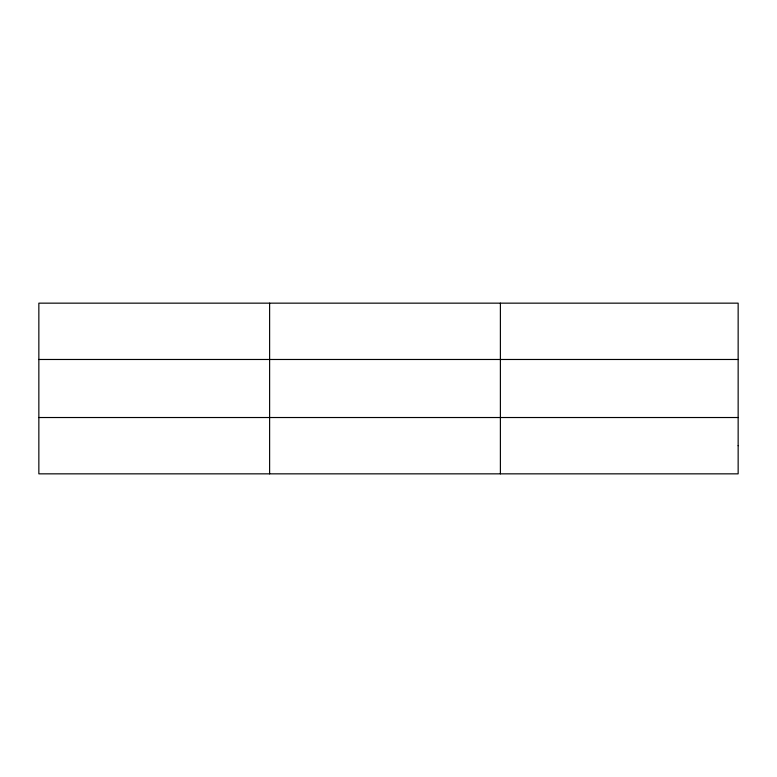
<?xml version="1.0" encoding="UTF-8"?>
<svg xmlns="http://www.w3.org/2000/svg" width="777" height="777" viewBox="0 0 777 777"><rect width="100%" height="100%" fill="white"/><g stroke="black" fill="none" stroke-linecap="round" stroke-linejoin="round"><path stroke-width="1.17" d="M269.619 473.844L269.619 303.156M500.388 473.844L500.388 303.156M38.85 359.479L738.15 359.479M38.85 417.521L738.15 417.521M738.15 445.677L738.15 473.844L38.85 473.844L38.85 303.156L738.15 303.156L738.15 445.677"/></g></svg>
